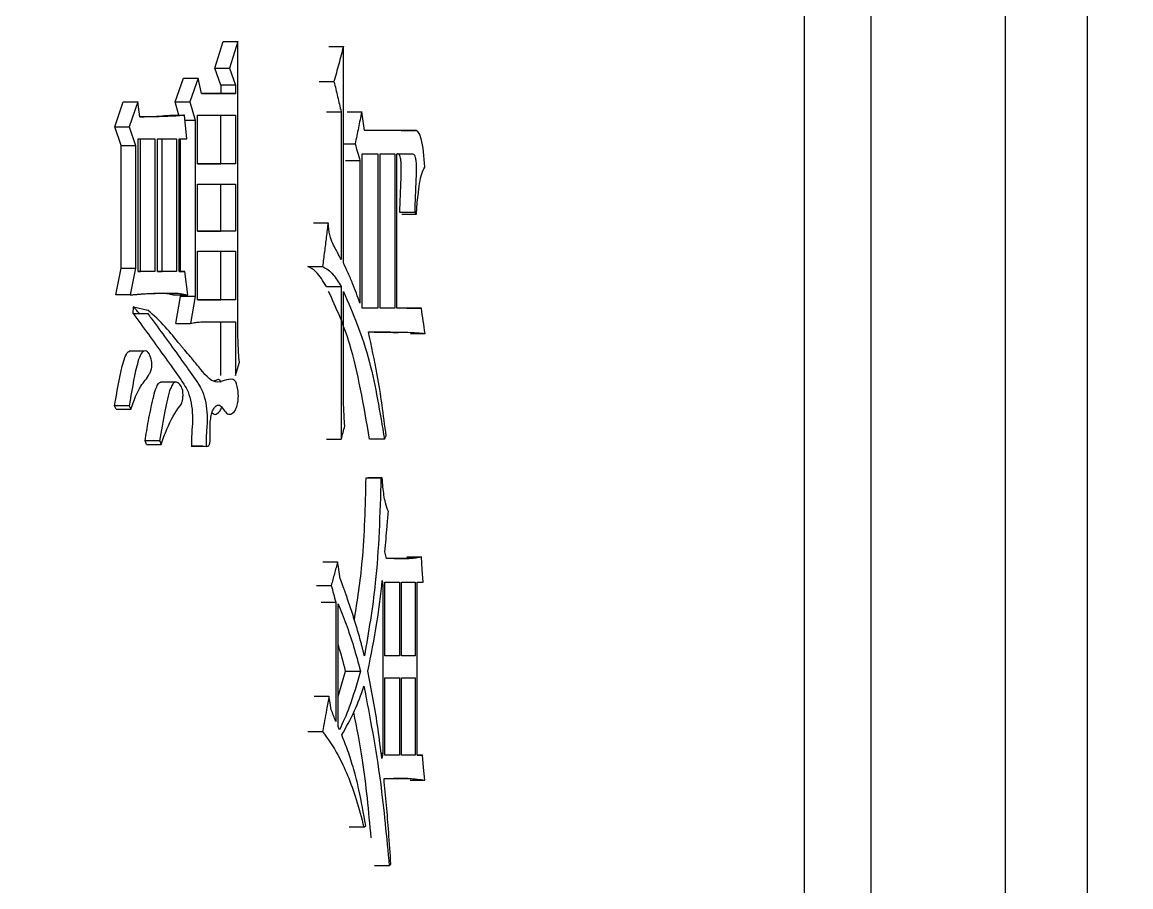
# Model space of a CAD drawing. Header units: millimetres. Extents: x 2016 to 4452, y 736 to 2459.
# Drawn here: x 3067.21 to 3074.35, y 1011.83 to 1017.4 of the extents above; entities that cross this region are included whole.
import ezdxf

# ---------------------------------------------------------------- set-up
doc = ezdxf.new("R2010")
doc.units = ezdxf.units.MM

msp = doc.modelspace()

# ---------------------------------------------------------------- linework, layer by layer
at = {"color": 7, "linetype": 'Continuous', "lineweight": 25}
for p, q in [((3074.0746, 993.4453), (3074.0746, 1022.7512)), ((3073.5423, 1022.4777), (3073.5448, 993.7401)), ((3072.6776, 1022.0332), (3072.68, 993.741)), ((3072.2519, 994.9142), (3072.2527, 1021.8149)), ((3068.4547, 1017.1043), (3068.5086, 1017.2774)), ((3068.5086, 1017.2774), (3068.6032, 1017.2774)), ((3068.6032, 1017.2774), (3068.5493, 1017.1043)), ((3068.6032, 1015.4276), (3068.6032, 1017.2774)), ((3069.1886, 1017.245), (3069.283, 1017.245)), ((3069.283, 1015.8495), (3069.283, 1017.245)), ((3068.4547, 1017.1043), (3068.5493, 1017.1043)), ((3068.4928, 1016.9961), (3068.4547, 1017.1043)), ((3068.5493, 1017.1043), (3068.5874, 1016.9961)), ((3068.2002, 1016.888), (3068.2523, 1017.0394)), ((3068.2523, 1017.0394), (3068.3467, 1017.0394)), ((3068.3467, 1017.0394), (3068.2944, 1016.888)), ((3068.3694, 1016.942), (3068.3467, 1017.0394)), ((3068.5874, 1016.9961), (3068.4928, 1016.9961)), ((3068.4928, 1016.9961), (3068.4928, 1016.9421)), ((3068.5874, 1016.9961), (3068.5874, 1016.9421)), ((3069.1274, 1017.0178), (3069.222, 1017.0178)), ((3068.4928, 1016.9421), (3068.5874, 1016.9421)), ((3067.8098, 1016.7257), (3067.8641, 1016.8879)), ((3067.8641, 1016.8879), (3067.9579, 1016.8879)), ((3067.9579, 1016.8879), (3067.9035, 1016.7257)), ((3067.9715, 1016.7906), (3067.9579, 1016.8879)), ((3068.2002, 1016.888), (3068.2944, 1016.888)), ((3068.2239, 1016.8014), (3068.2002, 1016.888)), ((3068.2944, 1016.888), (3068.3271, 1016.769)), ((3068.1642, 1016.8014), (3068.2584, 1016.8014)), ((3068.2748, 1016.65), (3068.2584, 1016.8014)), ((3068.3434, 1016.4877), (3068.3434, 1016.8014)), ((3068.3434, 1016.8014), (3068.5874, 1016.8014)), ((3068.4928, 1016.4877), (3068.4928, 1016.8014)), ((3068.5874, 1016.8014), (3068.5874, 1016.4877)), ((3069.1741, 1016.8231), (3069.2685, 1016.8231)), ((3069.2685, 1016.8231), (3069.2685, 1015.8712)), ((3069.3065, 1016.8231), (3069.4007, 1016.8231)), ((3067.8098, 1016.7257), (3067.9035, 1016.7257)), ((3067.8505, 1016.6067), (3067.8098, 1016.7257)), ((3067.9035, 1016.7257), (3067.9443, 1016.6067)), ((3068.2619, 1016.769), (3068.3271, 1016.769)), ((3068.3271, 1016.769), (3068.3271, 1015.6331)), ((3067.9613, 1015.7954), (3067.9613, 1016.65)), ((3067.9613, 1016.65), (3068.0692, 1016.65)), ((3067.9752, 1015.7954), (3067.9752, 1016.65)), ((3068.0692, 1016.65), (3068.0692, 1015.7954)), ((3068.0859, 1015.7954), (3068.0859, 1016.65)), ((3068.0859, 1016.65), (3068.2089, 1016.65)), ((3068.1148, 1015.7954), (3068.1148, 1016.65)), ((3068.2089, 1016.65), (3068.2089, 1015.7954)), ((3068.2254, 1016.65), (3068.2748, 1016.65)), ((3068.2254, 1015.7954), (3068.2254, 1016.65)), ((3068.2328, 1015.7954), (3068.2328, 1016.65)), ((3069.7469, 1016.7041), (3069.4177, 1016.7041)), ((3069.6536, 1016.7041), (3069.7469, 1016.7041)), ((3067.8505, 1016.6067), (3067.9443, 1016.6067)), ((3067.8505, 1015.817), (3067.8505, 1016.6067)), ((3067.9443, 1016.6067), (3067.9443, 1015.817)), ((3069.283, 1016.6176), (3069.3579, 1016.6176)), ((3069.2951, 1016.5094), (3069.3893, 1016.5094)), ((3069.3893, 1016.5094), (3069.3892, 1015.5899)), ((3069.4035, 1015.5575), (3069.4035, 1016.5527)), ((3069.4035, 1016.5527), (3069.5051, 1016.5527)), ((3069.5051, 1016.5527), (3069.5051, 1015.5575)), ((3069.5191, 1015.5575), (3069.5191, 1016.5527)), ((3069.5191, 1016.5527), (3069.6134, 1016.5527)), ((3069.6134, 1016.5527), (3069.6134, 1015.5575)), ((3069.6272, 1016.5527), (3069.728, 1016.5527)), ((3069.6272, 1015.5575), (3069.6272, 1016.5527)), ((3069.6319, 1016.5527), (3069.728, 1016.5527)), ((3068.5874, 1016.4877), (3068.3434, 1016.4877)), ((3068.3434, 1016.4877), (3068.4928, 1016.4877)), ((3068.5874, 1016.4877), (3068.4928, 1016.4877)), ((3068.3434, 1016.055), (3068.3434, 1016.3579)), ((3068.3434, 1016.3579), (3068.5874, 1016.3579)), ((3068.4927, 1016.055), (3068.4928, 1016.3579)), ((3068.5874, 1016.3579), (3068.5874, 1016.055)), ((3069.7415, 1016.1741), (3069.6482, 1016.1741)), ((3069.659, 1016.1633), (3069.7523, 1016.1633)), ((3069.7415, 1016.1741), (3069.7523, 1016.1633)), ((3069.0893, 1016.1093), (3069.184, 1016.1093)), ((3068.5874, 1016.055), (3068.3434, 1016.055)), ((3068.3434, 1016.055), (3068.4927, 1016.055)), ((3068.5874, 1016.055), (3068.4927, 1016.055)), ((3068.3434, 1015.6115), (3068.3434, 1015.9252)), ((3068.3434, 1015.9252), (3068.5874, 1015.9252)), ((3068.4927, 1015.6115), (3068.4927, 1015.9252)), ((3068.5874, 1015.9252), (3068.5874, 1015.6115)), ((3067.8165, 1015.644), (3067.8505, 1015.817)), ((3067.8505, 1015.817), (3067.9443, 1015.817)), ((3067.9443, 1015.817), (3067.9103, 1015.644)), ((3068.0692, 1015.7954), (3067.9613, 1015.7954)), ((3067.9613, 1015.7954), (3067.9752, 1015.7954)), ((3068.0692, 1015.7954), (3067.9752, 1015.7954)), ((3068.2089, 1015.7954), (3068.0859, 1015.7954)), ((3068.0859, 1015.7954), (3068.1148, 1015.7954)), ((3068.2089, 1015.7954), (3068.1148, 1015.7954)), ((3068.2616, 1015.7954), (3068.2254, 1015.7954)), ((3068.2254, 1015.7954), (3068.2616, 1015.7954)), ((3068.2813, 1015.644), (3068.2616, 1015.7954)), ((3069.0533, 1015.8278), (3069.1486, 1015.8278)), ((3067.9103, 1015.644), (3067.8165, 1015.644)), ((3068.1247, 1015.6548), (3068.2188, 1015.6548)), ((3068.1871, 1015.644), (3068.2813, 1015.644)), ((3068.2188, 1015.6548), (3068.2813, 1015.644)), ((3068.2328, 1015.6331), (3068.2328, 1015.644)), ((3069.174, 1015.6981), (3069.2685, 1015.6981)), ((3069.2685, 1015.6981), (3069.2685, 1014.7137)), ((3069.283, 1015.0166), (3069.283, 1015.6656)), ((3067.9282, 1015.525), (3067.9316, 1015.5682)), ((3067.9316, 1015.5682), (3068.0238, 1015.5466)), ((3068.2034, 1015.4601), (3068.2328, 1015.6331)), ((3068.3271, 1015.6331), (3068.2328, 1015.6331)), ((3068.3271, 1015.6331), (3068.2977, 1015.4601)), ((3068.5874, 1015.6115), (3068.3434, 1015.6115)), ((3068.3434, 1015.6115), (3068.4927, 1015.6115)), ((3068.5874, 1015.6115), (3068.4927, 1015.6115)), ((3069.5051, 1015.5575), (3069.4035, 1015.5575)), ((3069.5051, 1015.5575), (3069.4111, 1015.5575)), ((3069.6134, 1015.5575), (3069.5191, 1015.5575)), ((3069.6134, 1015.5575), (3069.5197, 1015.5575)), ((3069.7845, 1015.5575), (3069.6272, 1015.5575)), ((3069.6913, 1015.5575), (3069.7845, 1015.5575)), ((3068.2034, 1015.4601), (3068.2977, 1015.4601)), ((3068.4927, 1015.1247), (3068.4927, 1015.4709)), ((3068.5874, 1015.4709), (3068.5874, 1015.1247)), ((3069.7154, 1015.3952), (3069.8086, 1015.3952)), ((3067.9975, 1015.2815), (3067.9036, 1015.2815)), ((3068.5874, 1015.1247), (3068.6126, 1015.2113)), ((3068.2027, 1015.0821), (3068.1074, 1015.0821)), ((3067.8199, 1014.9084), (3067.8097, 1014.93)), ((3067.9035, 1014.93), (3067.9137, 1014.9084)), ((3067.8199, 1014.9084), (3067.9137, 1014.9084)), ((3069.174, 1014.7137), (3069.2685, 1014.7137)), ((3069.5469, 1014.7137), (3069.4531, 1014.7137)), ((3069.5469, 1014.7137), (3069.558, 1014.7353)), ((3068.0992, 1014.7029), (3068.0052, 1014.7029)), ((3068.0153, 1014.6813), (3068.1093, 1014.6813)), ((3068.3755, 1014.6704), (3068.3106, 1014.6704)), ((3069.4307, 1014.4649), (3069.5246, 1014.4649)), ((3069.533, 1014.4649), (3069.4391, 1014.4649)), ((3069.533, 1014.4649), (3069.5246, 1014.4649)), ((3069.1507, 1013.9241), (3069.2452, 1013.9241)), ((3069.5608, 1013.9457), (3069.5497, 1013.989)), ((3069.7036, 1013.9457), (3069.5608, 1013.9457)), ((3069.6102, 1013.9457), (3069.7036, 1013.9457)), ((3069.6913, 1013.9565), (3069.7845, 1013.9565)), ((3069.5497, 1013.3183), (3069.5497, 1013.7943)), ((3069.5497, 1013.7943), (3069.6436, 1013.7943)), ((3069.6436, 1013.7943), (3069.6436, 1013.3183)), ((3069.6573, 1013.3183), (3069.6573, 1013.7943)), ((3069.6573, 1013.7943), (3069.7442, 1013.7943)), ((3069.7442, 1013.7943), (3069.7442, 1013.3183)), ((3069.7576, 1013.7943), (3069.7952, 1013.7943)), ((3069.7576, 1012.6801), (3069.7576, 1013.7943)), ((3069.1098, 1013.7726), (3069.2044, 1013.7726)), ((3069.5358, 1013.7726), (3069.5358, 1012.6909)), ((3069.1391, 1013.6644), (3069.2336, 1013.6644)), ((3069.2336, 1013.6644), (3069.2336, 1012.8964)), ((3069.2481, 1012.864), (3069.2482, 1013.6536)), ((3069.6436, 1013.3183), (3069.5497, 1013.3183)), ((3069.6436, 1013.3183), (3069.55, 1013.3183)), ((3069.7442, 1013.3183), (3069.6573, 1013.3183)), ((3069.7442, 1013.3183), (3069.6573, 1013.3183)), ((3069.2481, 1013.0575), (3069.2964, 1013.221)), ((3069.2978, 1013.221), (3069.392, 1013.221)), ((3069.5497, 1012.6801), (3069.5497, 1013.1777)), ((3069.5497, 1013.1777), (3069.6436, 1013.1777)), ((3069.6436, 1013.1777), (3069.6436, 1012.6801)), ((3069.6572, 1012.6801), (3069.6573, 1013.1777)), ((3069.6573, 1013.1777), (3069.7442, 1013.1777)), ((3069.7442, 1013.1777), (3069.7442, 1012.6801)), ((3069.0951, 1013.0587), (3069.1897, 1013.0587)), ((3069.2568, 1012.8424), (3069.2481, 1012.864)), ((3069.5358, 1012.6909), (3069.5259, 1012.6909)), ((3069.5358, 1012.6909), (3069.5302, 1012.6584)), ((3069.6436, 1012.6801), (3069.5497, 1012.6801)), ((3069.6436, 1012.6801), (3069.55, 1012.6801)), ((3069.7442, 1012.6801), (3069.6572, 1012.6801)), ((3069.7442, 1012.6801), (3069.6572, 1012.6801)), ((3069.7925, 1012.6801), (3069.7576, 1012.6801)), ((3069.7576, 1012.6801), (3069.7925, 1012.6801)), ((3069.5441, 1012.5286), (3069.6981, 1012.5286)), ((3069.6981, 1012.5286), (3069.6047, 1012.5286)), ((3069.7127, 1012.5178), (3069.8059, 1012.5178)), ((3069.4148, 1012.2149), (3069.3206, 1012.2149)), ((3069.4148, 1012.2149), (3069.4261, 1012.2257)), ((3069.5774, 1011.9661), (3069.5885, 1011.977))]:
    msp.add_line(p, q, dxfattribs=at)
at = {"color": 7, "linetype": 'Continuous', "lineweight": 25, "flags": 128}
for points in [[(3069.4177, 1016.7041), (3069.4092, 1016.7636), (3069.4007, 1016.8231)], [(3067.9282, 1015.525), (3067.9704, 1015.5249), (3067.9963, 1015.5249), (3068.0221, 1015.5249)], [(3067.9035, 1014.93), (3067.8687, 1014.93), (3067.8392, 1014.93), (3067.8097, 1014.93)], [(3068.0153, 1014.6813), (3068.0127, 1014.6868), (3068.0102, 1014.6923), (3068.0053, 1014.7029)], [(3068.0993, 1014.7029), (3068.1018, 1014.6974), (3068.1055, 1014.6893), (3068.1093, 1014.6813)], [(3069.2627, 1013.8159), (3069.2556, 1013.8598), (3069.2504, 1013.8919), (3069.2452, 1013.9241)], [(3069.7952, 1013.7943), (3069.7898, 1013.8754), (3069.7845, 1013.9565)], [(3069.533, 1013.8051), (3069.5344, 1013.7889), (3069.5358, 1013.7726)], [(3069.2044, 1012.9721), (3069.1971, 1013.0154), (3069.1897, 1013.0587)], [(3069.0539, 1012.8315), (3069.0773, 1012.8315), (3069.1014, 1012.8315), (3069.1486, 1012.8315)], [(3069.8059, 1012.5178), (3069.7992, 1012.599), (3069.7925, 1012.6801)], [(3069.5774, 1011.9661), (3069.5384, 1011.9661), (3069.51, 1011.9661), (3069.4837, 1011.9661)]]:
    msp.add_lwpolyline(points, dxfattribs=at)
at = {"color": 7, "linetype": 'Continuous', "lineweight": 25}
for points, knots in [([(2995.642, 1003.8075), (2998.2023, 1003.8324), (3001.7827, 1003.8672), (3007.052, 1004.1459), (3011.5164, 1004.4812), (3016.8325, 1005.0469), (3022.4015, 1005.8202), (3028.2149, 1006.8302), (3034.1861, 1008.0863), (3040.2622, 1009.597), (3046.4001, 1011.3677), (3052.5653, 1013.4018), (3058.7289, 1015.7013), (3064.8657, 1018.2666), (3070.9539, 1021.0969), (3076.9734, 1024.1907), (3082.9061, 1027.5453), (3088.7353, 1031.1575), (3094.445, 1035.023), (3100.0206, 1039.1372), (3105.4478, 1043.4944), (3110.7135, 1048.0886), (3115.8048, 1052.9132), (3120.7097, 1057.9608), (3125.4166, 1063.2237), (3129.9144, 1068.6937), (3134.1926, 1074.3619), (3138.2413, 1080.2192), (3142.051, 1086.2558), (3145.6126, 1092.4617), (3148.9178, 1098.8263), (3151.9587, 1105.3388), (3154.7278, 1111.9881), (3157.2182, 1118.7625), (3159.4236, 1125.6501), (3161.3383, 1132.639), (3162.9568, 1139.7165), (3164.2747, 1146.8702), (3165.2876, 1154.0872), (3165.992, 1161.3544), (3166.3848, 1168.6586), (3166.4637, 1175.9865), (3166.2267, 1183.3245), (3165.6726, 1190.6592), (3164.8004, 1197.9769), (3163.6101, 1205.2639), (3162.102, 1212.5065), (3160.2769, 1219.6911), (3158.1365, 1226.8039), (3155.6826, 1233.8314), (3152.9178, 1240.7601), (3149.8451, 1247.5764), (3146.468, 1254.267), (3142.7904, 1260.8189), (3138.8167, 1267.2189), (3134.5517, 1273.4542), (3130.0006, 1279.5123), (3125.1686, 1285.3806), (3120.0615, 1291.047), (3114.6849, 1296.4996), (3109.2382, 1301.5472), (3103.7648, 1306.1994), (3098.3066, 1310.4689), (3092.6817, 1314.5112), (3086.9002, 1318.3196), (3080.9728, 1321.8878), (3074.9103, 1325.2098), (3068.7245, 1328.2801), (3062.4279, 1331.0935), (3056.0342, 1333.6455), (3049.559, 1335.9316), (3043.0213, 1337.9478), (3036.4464, 1339.6903), (3029.8736, 1341.1552), (3023.3797, 1342.3367), (3017.0902, 1343.2338), (3011.5665, 1343.8173), (3006.6837, 1344.1849), (3001.8596, 1344.4246), (2995.8852, 1344.5417), (2990.3684, 1344.4313), (2985.0992, 1344.1596), (2980.6348, 1343.8222), (2975.3187, 1343.2572), (2969.7497, 1342.4837), (2963.9363, 1341.4737), (2957.9651, 1340.2177), (2951.889, 1338.707), (2945.7511, 1336.9363), (2939.5858, 1334.9021), (2933.4223, 1332.6026), (2927.2855, 1330.0374), (2921.1973, 1327.207), (2915.1778, 1324.1133), (2909.2451, 1320.7586), (2903.4159, 1317.1464), (2897.7062, 1313.2809), (2892.1306, 1309.1668), (2886.7033, 1304.8096), (2881.4377, 1300.2153), (2876.3463, 1295.3908), (2871.4415, 1290.3432), (2866.7346, 1285.0802), (2862.2368, 1279.6103), (2857.9586, 1273.942), (2853.9099, 1268.0848), (2850.1003, 1262.0482), (2846.5385, 1255.8423), (2843.2337, 1249.4775), (2840.191, 1242.9656), (2837.429, 1236.3141), (2835.092, 1230.032), (2833.8135, 1225.9269), (2833.2502, 1224.1185)], [0, 0, 0, 0, 0.0102074, 0.014274, 0.021037, 0.0280561, 0.0355867, 0.0434511, 0.0515783, 0.0599113, 0.0684099, 0.0770439, 0.085791, 0.0946336, 0.1035582, 0.112554, 0.1216124, 0.1307262, 0.1398897, 0.1490979, 0.1583469, 0.1676331, 0.1769537, 0.1863062, 0.1956884, 0.2050985, 0.2145348, 0.2239961, 0.233481, 0.2429885, 0.2525178, 0.262068, 0.2716385, 0.2812287, 0.2908382, 0.3004664, 0.3101132, 0.3197782, 0.3294613, 0.3391624, 0.3488814, 0.3586183, 0.3683733, 0.3781464, 0.387938, 0.3977483, 0.4075776, 0.4174265, 0.4272956, 0.4371854, 0.4470968, 0.4570307, 0.4669882, 0.4769704, 0.486979, 0.4970156, 0.5070822, 0.5171812, 0.5273154, 0.5374882, 0.5477037, 0.5569145, 0.5661226, 0.5753266, 0.5845258, 0.5937191, 0.6029052, 0.6120821, 0.6212471, 0.6303962, 0.6395236, 0.6486197, 0.6576679, 0.6666375, 0.6754633, 0.6839789, 0.6919633, 0.6976055, 0.7035012, 0.7112199, 0.7214273, 0.7254939, 0.7322569, 0.739276, 0.7468066, 0.754671, 0.7627982, 0.7711312, 0.7796298, 0.7882638, 0.7970109, 0.8058535, 0.8147781, 0.8237739, 0.8328323, 0.8419461, 0.8511096, 0.8603178, 0.8695668, 0.878853, 0.8881736, 0.8975261, 0.9069083, 0.9163184, 0.9257547, 0.935216, 0.9447009, 0.9542084, 0.9637377, 0.9732879, 0.9828584, 0.9924486, 1, 1, 1, 1]), ([(3069.283, 1017.245), (3069.2729, 1017.2071), (3069.2526, 1017.1314), (3069.2322, 1017.0557), (3069.222, 1017.0178)], [0, 0, 0, 0, 0.5, 1, 1, 1, 1]), ([(3069.222, 1017.0178), (3069.2298, 1016.9853), (3069.2453, 1016.9204), (3069.2608, 1016.8555), (3069.2685, 1016.8231)], [0, 0, 0, 0, 0.500001, 1, 1, 1, 1]), ([(3068.5874, 1016.9421), (3068.5556, 1016.9421), (3068.4836, 1016.942), (3068.4103, 1016.942), (3068.3694, 1016.942)], [0, 0, 0, 0, 0.44202, 1, 1, 1, 1]), ([(3068.3694, 1016.942), (3068.3703, 1016.942), (3068.4119, 1016.9421), (3068.4527, 1016.9421), (3068.4928, 1016.9421)], [0, 0, 0, 0, 0.020471, 1, 1, 1, 1]), ([(3068.2584, 1016.8014), (3068.2568, 1016.8013), (3068.2523, 1016.8008), (3068.2446, 1016.8001), (3068.2355, 1016.7992), (3068.2278, 1016.7985), (3068.2217, 1016.7979), (3068.2171, 1016.7975), (3068.2125, 1016.7972), (3068.2079, 1016.7968), (3068.2033, 1016.7965), (3068.1987, 1016.7962), (3068.1941, 1016.7959), (3068.1848, 1016.7954), (3068.1525, 1016.7937), (3068.1154, 1016.7923), (3068.0827, 1016.7917), (3068.0734, 1016.7916), (3068.0687, 1016.7915), (3068.0641, 1016.7915), (3068.0594, 1016.7914), (3068.0547, 1016.7913), (3068.05, 1016.7913), (3068.0453, 1016.7912), (3068.0407, 1016.7911), (3068.036, 1016.7911), (3068.0313, 1016.791), (3068.0266, 1016.791), (3068.0219, 1016.791), (3068.0172, 1016.7909), (3068.0133, 1016.7909), (3068.0101, 1016.7909), (3068.0078, 1016.7909), (3068.0054, 1016.7908), (3068.0031, 1016.7908), (3068.0007, 1016.7908), (3067.9984, 1016.7908), (3067.996, 1016.7908), (3067.9937, 1016.7907), (3067.9913, 1016.7907), (3067.989, 1016.7907), (3067.9866, 1016.7907), (3067.9843, 1016.7907), (3067.9819, 1016.7907), (3067.9795, 1016.7906), (3067.9772, 1016.7906), (3067.9745, 1016.7906), (3067.9726, 1016.7906), (3067.9715, 1016.7906)], [0, 0, 0, 0, 0.016204, 0.048613, 0.081022, 0.11343, 0.129634, 0.145839, 0.162043, 0.178247, 0.194452, 0.210656, 0.22686, 0.243065, 0.307882, 0.567153, 0.631971, 0.648175, 0.664379, 0.680584, 0.696788, 0.712992, 0.729197, 0.745401, 0.761605, 0.777809, 0.794014, 0.810218, 0.826422, 0.842627, 0.858831, 0.866933, 0.875035, 0.883137, 0.89124, 0.899342, 0.907444, 0.915546, 0.923648, 0.93175, 0.939853, 0.947955, 0.956057, 0.964159, 0.972261, 0.980363, 0.988466, 1, 1, 1, 1]), ([(3067.9721, 1016.7916), (3067.9906, 1016.7918), (3068.0552, 1016.7926), (3068.1188, 1016.7978), (3068.1642, 1016.8014)], [0, 0, 0, 0, 0.2861994, 1, 1, 1, 1]), ([(3069.4007, 1016.8231), (3069.3935, 1016.7888), (3069.3793, 1016.7203), (3069.365, 1016.6518), (3069.3579, 1016.6176)], [0, 0, 0, 0, 0.499999, 1, 1, 1, 1]), ([(3069.8059, 1016.4661), (3069.8013, 1016.5342), (3069.7949, 1016.6276), (3069.7673, 1016.6965), (3069.7537, 1016.7016), (3069.7469, 1016.7041)], [0, 0, 0, 0, 0.57516, 0.790026, 1, 1, 1, 1]), ([(3069.3579, 1016.6176), (3069.3631, 1016.5995), (3069.3736, 1016.5635), (3069.384, 1016.5274), (3069.3893, 1016.5094)], [0, 0, 0, 0, 0.500002, 1, 1, 1, 1]), ([(3069.6454, 1016.1741), (3069.6485, 1016.2466), (3069.6523, 1016.3371), (3069.6549, 1016.4457), (3069.6553, 1016.4924), (3069.6509, 1016.5252), (3069.6456, 1016.5439), (3069.6388, 1016.5513), (3069.6342, 1016.5523), (3069.6319, 1016.5527)], [0, 0, 0, 0, 0.508679, 0.635593, 0.762629, 0.824653, 0.884116, 0.942606, 1, 1, 1, 1]), ([(3069.728, 1016.5527), (3069.7321, 1016.552), (3069.7387, 1016.5507), (3069.7461, 1016.53), (3069.7536, 1016.4799), (3069.7477, 1016.3538), (3069.744, 1016.2455), (3069.7415, 1016.1741)], [0, 0, 0, 0, 0.1006488, 0.1620174, 0.226226, 0.4894859, 1, 1, 1, 1]), ([(3069.7523, 1016.1633), (3069.7554, 1016.2053), (3069.7605, 1016.2743), (3069.7728, 1016.3621), (3069.7866, 1016.4281), (3069.7995, 1016.4536), (3069.8059, 1016.4661)], [0, 0, 0, 0, 0.348454, 0.571203, 0.789125, 1, 1, 1, 1]), ([(3069.1839, 1016.1092), (3069.1801, 1016.0781), (3069.1722, 1016.0157), (3069.1605, 1015.9219), (3069.1526, 1015.8592), (3069.1486, 1015.8278)], [0, 0, 0, 0, 0.331265, 0.665632, 1, 1, 1, 1]), ([(3069.2685, 1015.8712), (3069.2575, 1015.8922), (3069.2393, 1015.9267), (3069.2137, 1015.9734), (3069.1927, 1016.0262), (3069.1869, 1016.0812), (3069.184, 1016.1092)], [0, 0, 0, 0, 0.334928, 0.552034, 0.77193, 1, 1, 1, 1]), ([(3069.173, 1015.6981), (3069.1517, 1015.7332), (3069.1138, 1015.7956), (3069.0717, 1015.818), (3069.0533, 1015.8278)], [0, 0, 0, 0, 0.5628346, 1, 1, 1, 1]), ([(3069.1486, 1015.8278), (3069.172, 1015.8138), (3069.214, 1015.7887), (3069.2518, 1015.7259), (3069.2685, 1015.6981)], [0, 0, 0, 0, 0.556867, 1, 1, 1, 1]), ([(3069.3892, 1015.5899), (3069.3737, 1015.6331), (3069.3492, 1015.7015), (3069.3131, 1015.7857), (3069.2931, 1015.8282), (3069.283, 1015.8495)], [0, 0, 0, 0, 0.460317, 0.729933, 1, 1, 1, 1]), ([(3067.9103, 1015.644), (3067.912, 1015.6441), (3067.9144, 1015.6443), (3067.9186, 1015.6447), (3067.9227, 1015.645), (3067.9277, 1015.6455), (3067.9327, 1015.6459), (3067.9376, 1015.6463), (3067.9426, 1015.6468), (3067.9492, 1015.6473), (3067.9575, 1015.648), (3067.9674, 1015.6488), (3067.9772, 1015.6496), (3067.997, 1015.6511), (3068.02, 1015.6525), (3068.0429, 1015.6535), (3068.0544, 1015.654), (3068.0625, 1015.6542), (3068.0707, 1015.6545), (3068.0805, 1015.6547), (3068.0903, 1015.6549), (3068.1, 1015.655), (3068.1098, 1015.6552), (3068.1196, 1015.6552), (3068.1293, 1015.6553), (3068.139, 1015.6553), (3068.1471, 1015.6553), (3068.1536, 1015.6553), (3068.1584, 1015.6553), (3068.1633, 1015.6552), (3068.1681, 1015.6552), (3068.173, 1015.6552), (3068.1778, 1015.6552), (3068.1827, 1015.6551), (3068.1875, 1015.6551), (3068.1923, 1015.655), (3068.1972, 1015.655), (3068.2012, 1015.655), (3068.2044, 1015.6549), (3068.2068, 1015.6549), (3068.2092, 1015.6549), (3068.2117, 1015.6549), (3068.2137, 1015.6548), (3068.2161, 1015.6548), (3068.2176, 1015.6548), (3068.2188, 1015.6548)], [0, 0, 0, 0, 0.015876, 0.023814, 0.03969, 0.055566, 0.071442, 0.087319, 0.103195, 0.119071, 0.150823, 0.182575, 0.214327, 0.246079, 0.373089, 0.436594, 0.468346, 0.484222, 0.515974, 0.547726, 0.579478, 0.611231, 0.642983, 0.674735, 0.706487, 0.738239, 0.769992, 0.785868, 0.801744, 0.81762, 0.833496, 0.849372, 0.865248, 0.881124, 0.897, 0.912877, 0.928753, 0.944629, 0.952567, 0.960505, 0.968443, 0.976381, 0.984319, 0.988288, 1, 1, 1, 1]), ([(3068.0108, 1015.6519), (3068.0368, 1015.653), (3068.0739, 1015.6545), (3068.1232, 1015.6548), (3068.1312, 1015.6548), (3068.1359, 1015.6548), (3068.1353, 1015.6548), (3068.1353, 1015.6548)], [0, 0, 0, 0, 0.614445, 0.874941, 0.976381, 0.999372, 1, 1, 1, 1]), ([(3068.1871, 1015.644), (3068.1815, 1015.6449), (3068.1702, 1015.6469), (3068.1494, 1015.6505), (3068.1342, 1015.6531), (3068.1247, 1015.6548)], [0, 0, 0, 0, 0.271354, 0.542709, 1, 1, 1, 1]), ([(3069.451, 1014.7137), (3069.4134, 1014.9331), (3069.347, 1015.32), (3069.2357, 1015.5612), (3069.1875, 1015.6656)], [0, 0, 0, 0, 0.567143, 1, 1, 1, 1]), ([(3069.283, 1015.6656), (3069.3436, 1015.527), (3069.4535, 1015.276), (3069.518, 1014.8877), (3069.5469, 1014.7137)], [0, 0, 0, 0, 0.551948, 1, 1, 1, 1]), ([(3067.968, 1015.5249), (3067.961, 1015.5333), (3067.9504, 1015.5459), (3067.9387, 1015.5597), (3067.9337, 1015.5657), (3067.9322, 1015.5674), (3067.9317, 1015.568), (3067.9316, 1015.5682)], [0, 0, 0, 0, 0.578206, 0.877655, 0.960965, 0.986017, 1, 1, 1, 1]), ([(3067.9282, 1015.525), (3067.9447, 1015.5026), (3068.0271, 1015.3907), (3068.1363, 1015.2376), (3068.2376, 1015.0974), (3068.2832, 1015.0235), (3068.3034, 1014.9526), (3068.312, 1014.871), (3068.3099, 1014.7884), (3068.302, 1014.7227), (3068.3041, 1014.6786), (3068.3048, 1014.6649)], [0, 0, 0, 0, 0.102769, 0.513822, 0.691909, 0.752785, 0.814473, 0.868272, 0.914396, 0.973433, 1, 1, 1, 1]), ([(3068.0207, 1015.5267), (3068.0372, 1015.5044), (3068.1197, 1015.3927), (3068.2293, 1015.2403), (3068.3306, 1015.0986), (3068.3767, 1015.0255), (3068.3973, 1014.9551), (3068.4064, 1014.8733), (3068.4045, 1014.7896), (3068.3964, 1014.7233), (3068.3985, 1014.6786), (3068.3992, 1014.6649)], [0, 0, 0, 0, 0.102395, 0.511938, 0.690628, 0.751585, 0.813368, 0.867382, 0.913423, 0.973554, 1, 1, 1, 1]), ([(3068.405, 1014.6704), (3068.4073, 1014.6699), (3068.4119, 1014.6687), (3068.4173, 1014.6754), (3068.4209, 1014.6835), (3068.4237, 1014.6946), (3068.4261, 1014.7187), (3068.4254, 1014.7492), (3068.4246, 1014.777), (3068.424, 1014.8052), (3068.4258, 1014.8388), (3068.4327, 1014.8761), (3068.4431, 1014.9051), (3068.4559, 1014.9241), (3068.4697, 1014.9344), (3068.4886, 1014.9354), (3068.5103, 1014.9067), (3068.5361, 1014.871), (3068.5649, 1014.8761), (3068.5854, 1014.8979), (3068.5967, 1014.9248), (3068.6014, 1014.9417), (3068.6046, 1014.9609), (3068.6061, 1014.9817), (3068.6062, 1015.0032), (3068.6047, 1015.0245), (3068.6016, 1015.0446), (3068.5973, 1015.0626), (3068.592, 1015.0779), (3068.5839, 1015.0933), (3068.5393, 1015.1142), (3068.4591, 1015.0436), (3068.368, 1015.1596), (3068.3034, 1015.2395), (3068.2696, 1015.278), (3068.2516, 1015.2988), (3068.2414, 1015.3109), (3068.2035, 1015.3564), (3068.1321, 1015.4476), (3068.0615, 1015.5121), (3068.0238, 1015.5466)], [0, 0, 0, 0, 0.007379, 0.015024, 0.018576, 0.022154, 0.030149, 0.045285, 0.055171, 0.060604, 0.076118, 0.091429, 0.106287, 0.12239, 0.137957, 0.153423, 0.184306, 0.215478, 0.246922, 0.278293, 0.286938, 0.294859, 0.302435, 0.3101, 0.317992, 0.325694, 0.333597, 0.342062, 0.35006, 0.357798, 0.37381, 0.499189, 0.624194, 0.686833, 0.729214, 0.742073, 0.749377, 0.764857, 0.87447, 1, 1, 1, 1]), ([(3068.2977, 1015.4601), (3068.3093, 1015.4627), (3068.3281, 1015.4669), (3068.3542, 1015.4695), (3068.3686, 1015.4704), (3068.3759, 1015.4709)], [0, 0, 0, 0, 0.443386, 0.721661, 1, 1, 1, 1]), ([(3068.3759, 1015.4709), (3068.4114, 1015.4709), (3068.4826, 1015.4709), (3068.5524, 1015.4709), (3068.5874, 1015.4709)], [0, 0, 0, 0, 0.499996, 1, 1, 1, 1]), ([(3068.6126, 1015.2113), (3068.6095, 1015.251), (3068.6039, 1015.3222), (3068.6034, 1015.3953), (3068.6032, 1015.4276)], [0, 0, 0, 0, 0.558835, 1, 1, 1, 1]), ([(3069.4432, 1015.406), (3069.4524, 1015.406), (3069.464, 1015.4059), (3069.4766, 1015.4058), (3069.4824, 1015.4058), (3069.4881, 1015.4058), (3069.4939, 1015.4057), (3069.4996, 1015.4057), (3069.5054, 1015.4057), (3069.5111, 1015.4056), (3069.5168, 1015.4056), (3069.5248, 1015.4055), (3069.5339, 1015.4055), (3069.5454, 1015.4054), (3069.5567, 1015.4053), (3069.5681, 1015.4052), (3069.5794, 1015.4051), (3069.5908, 1015.405), (3069.6021, 1015.4049), (3069.6133, 1015.4048), (3069.6246, 1015.4047), (3069.6358, 1015.4046), (3069.6471, 1015.4044), (3069.6717, 1015.4042), (3069.6985, 1015.4033), (3069.7251, 1015.4018), (3069.7383, 1015.4009), (3069.7494, 1015.4001), (3069.7582, 1015.3994), (3069.7648, 1015.3989), (3069.7714, 1015.3984), (3069.778, 1015.3979), (3069.7845, 1015.3973), (3069.79, 1015.3968), (3069.7957, 1015.3964), (3069.8015, 1015.3959), (3069.8062, 1015.3954), (3069.8086, 1015.3952)], [0, 0, 0, 0, 0.073851, 0.092313, 0.101545, 0.120007, 0.13847, 0.147702, 0.166164, 0.184627, 0.193858, 0.212321, 0.249246, 0.267709, 0.304634, 0.34156, 0.360022, 0.396948, 0.433873, 0.452336, 0.489261, 0.526187, 0.544649, 0.581575, 0.729279, 0.766204, 0.803129, 0.840055, 0.858517, 0.87698, 0.895443, 0.913906, 0.932368, 0.950831, 0.960062, 0.980031, 1, 1, 1, 1]), ([(3069.558, 1014.7353), (3069.5406, 1014.8698), (3069.5096, 1015.1084), (3069.4633, 1015.3156), (3069.4432, 1015.406)], [0, 0, 0, 0, 0.563405, 1, 1, 1, 1]), ([(3069.4661, 1015.4052), (3069.5053, 1015.4047), (3069.5655, 1015.4038), (3069.6129, 1015.4023), (3069.6372, 1015.4011), (3069.6359, 1015.4012), (3069.6359, 1015.4012)], [0, 0, 0, 0, 0.589994, 0.905714, 0.998278, 1, 1, 1, 1]), ([(3067.9137, 1014.9084), (3067.9341, 1014.9634), (3067.9701, 1015.0608), (3068.0214, 1015.1075), (3068.044, 1015.1551), (3068.0488, 1015.1755), (3068.0505, 1015.1935), (3068.0489, 1015.2128), (3068.0442, 1015.2342), (3068.0356, 1015.2586), (3068.0224, 1015.2795), (3068.0061, 1015.2856), (3067.987, 1015.278), (3067.9676, 1015.2419), (3067.9359, 1015.1283), (3067.9179, 1015.0179), (3067.9035, 1014.93)], [0, 0, 0, 0, 0.207426, 0.3671791, 0.4006894, 0.4165576, 0.4312681, 0.4480728, 0.4666486, 0.4972467, 0.5385204, 0.578669, 0.62014, 0.6824247, 0.7472329, 1, 1, 1, 1]), ([(3067.8097, 1014.93), (3067.8241, 1015.0183), (3067.8421, 1015.1293), (3067.8739, 1015.2411), (3067.8907, 1015.2757), (3067.9016, 1015.2791), (3067.9043, 1015.28)], [0, 0, 0, 0, 0.631101, 0.79287, 0.948278, 1, 1, 1, 1]), ([(3068.0052, 1014.7029), (3068.0123, 1014.7464), (3068.0277, 1014.8408), (3068.0509, 1014.9509), (3068.0708, 1015.0319), (3068.0872, 1015.0684), (3068.1, 1015.083), (3068.1069, 1015.0811), (3068.108, 1015.0808)], [0, 0, 0, 0, 0.286836, 0.622371, 0.77209, 0.876707, 0.981619, 1, 1, 1, 1]), ([(3068.1093, 1014.6813), (3068.1211, 1014.7148), (3068.1568, 1014.8162), (3068.203, 1014.8956), (3068.239, 1014.9394), (3068.2454, 1014.9567), (3068.2491, 1014.978), (3068.2504, 1014.9999), (3068.2493, 1015.02), (3068.2457, 1015.0377), (3068.2355, 1015.0609), (3068.2197, 1015.0774), (3068.2002, 1015.0852), (3068.183, 1015.0716), (3068.157, 1015.0156), (3068.1302, 1014.885), (3068.1102, 1014.7673), (3068.0992, 1014.7029)], [0, 0, 0, 0, 0.118686, 0.359193, 0.382947, 0.402076, 0.42122, 0.441111, 0.455767, 0.470498, 0.490907, 0.5484, 0.590659, 0.633123, 0.67426, 0.821853, 1, 1, 1, 1]), ([(3068.4958, 1015.0799), (3068.4944, 1015.0827), (3068.4912, 1015.0892), (3068.4828, 1015.0976), (3068.4722, 1015.1), (3068.4608, 1015.0907), (3068.4539, 1015.0914), (3068.4502, 1015.0918)], [0, 0, 0, 0, 0.10465, 0.247836, 0.561594, 0.77082, 1, 1, 1, 1]), ([(3069.2917, 1014.8003), (3069.2888, 1014.84), (3069.2836, 1014.9112), (3069.2832, 1014.9843), (3069.283, 1015.0166)], [0, 0, 0, 0, 0.558835, 1, 1, 1, 1]), ([(3068.437, 1014.8852), (3068.4411, 1014.8812), (3068.4544, 1014.8683), (3068.4736, 1014.8809), (3068.4901, 1014.898), (3068.4963, 1014.9128), (3068.4986, 1014.9183)], [0, 0, 0, 0, 0.198082, 0.637662, 0.867691, 1, 1, 1, 1]), ([(3069.2685, 1014.7137), (3069.2724, 1014.7281), (3069.2801, 1014.757), (3069.2878, 1014.7858), (3069.2917, 1014.8003)], [0, 0, 0, 0, 0.5, 1, 1, 1, 1]), ([(3068.3992, 1014.6649), (3068.3833, 1014.6669), (3068.3555, 1014.6704), (3068.3248, 1014.6706), (3068.3094, 1014.6687), (3068.3057, 1014.6669), (3068.3049, 1014.6659), (3068.3048, 1014.6653), (3068.3048, 1014.6651), (3068.3048, 1014.6649)], [0, 0, 0, 0, 0.493604, 0.861876, 0.955662, 0.982084, 0.991539, 0.995796, 1, 1, 1, 1]), ([(3068.3106, 1014.6704), (3068.3094, 1014.6704), (3068.3074, 1014.6704), (3068.3055, 1014.6704), (3068.3051, 1014.6704), (3068.3051, 1014.6704), (3068.3052, 1014.6704), (3068.3107, 1014.6704), (3068.3293, 1014.6704), (3068.3515, 1014.6704), (3068.3679, 1014.6704), (3068.3759, 1014.6704)], [0, 0, 0, 0, 0.129284, 0.19753, 0.205182, 0.20766, 0.209322, 0.209922, 0.474182, 0.743585, 1, 1, 1, 1]), ([(3069.3533, 1013.5512), (3069.3726, 1013.6749), (3069.4169, 1013.9591), (3069.4245, 1014.2824), (3069.4288, 1014.4649)], [0, 0, 0, 0, 0.4353287, 1, 1, 1, 1]), ([(3069.5246, 1014.4649), (3069.5175, 1014.2334), (3069.505, 1013.8236), (3069.4441, 1013.4715), (3069.4176, 1013.3183)], [0, 0, 0, 0, 0.56492, 1, 1, 1, 1]), ([(3069.5719, 1014.2486), (3069.5653, 1014.2661), (3069.5542, 1014.2951), (3069.5434, 1014.3527), (3069.5368, 1014.407), (3069.5343, 1014.4456), (3069.533, 1014.4649)], [0, 0, 0, 0, 0.330275, 0.550122, 0.773937, 1, 1, 1, 1]), ([(3069.5497, 1013.989), (3069.5546, 1014.0435), (3069.5623, 1014.1297), (3069.5694, 1014.2166), (3069.5719, 1014.2486)], [0, 0, 0, 0, 0.632425, 1, 1, 1, 1]), ([(3069.2452, 1013.9241), (3069.2385, 1013.8988), (3069.2249, 1013.8483), (3069.2112, 1013.7978), (3069.2044, 1013.7726)], [0, 0, 0, 0, 0.5, 1, 1, 1, 1]), ([(3069.7845, 1013.9565), (3069.7751, 1013.9541), (3069.757, 1013.9494), (3069.73, 1013.9467), (3069.7124, 1013.946), (3069.7036, 1013.9457)], [0, 0, 0, 0, 0.350188, 0.675022, 1, 1, 1, 1]), ([(3069.4176, 1013.3183), (3069.4171, 1013.3207), (3069.4162, 1013.3242), (3069.415, 1013.329), (3069.4139, 1013.3337), (3069.4127, 1013.3384), (3069.4116, 1013.3431), (3069.4107, 1013.3467), (3069.4095, 1013.3514), (3069.4084, 1013.3561), (3069.4072, 1013.3608), (3069.4063, 1013.3643), (3069.4054, 1013.3678), (3069.4043, 1013.3725), (3069.4028, 1013.3783), (3069.4013, 1013.3841), (3069.3992, 1013.3922), (3069.3929, 1013.4164), (3069.3768, 1013.4746), (3069.3586, 1013.5349), (3069.3347, 1013.6105), (3069.3203, 1013.6533), (3069.3078, 1013.6893), (3069.3051, 1013.6973), (3069.3023, 1013.7053), (3069.2995, 1013.7132), (3069.2974, 1013.7192), (3069.2953, 1013.7251), (3069.2925, 1013.733), (3069.2897, 1013.7409), (3069.2869, 1013.7488), (3069.2847, 1013.7547), (3069.283, 1013.7596), (3069.2816, 1013.7636), (3069.2802, 1013.7675), (3069.2787, 1013.7714), (3069.2773, 1013.7753), (3069.2763, 1013.7783), (3069.2749, 1013.7822), (3069.2734, 1013.7861), (3069.272, 1013.79), (3069.271, 1013.793), (3069.2699, 1013.7959), (3069.2685, 1013.7998), (3069.2671, 1013.8038), (3069.2657, 1013.8077), (3069.2643, 1013.8114), (3069.2633, 1013.8141), (3069.2627, 1013.8159)], [0, 0, 0, 0, 0.012754, 0.019131, 0.0255081, 0.0382621, 0.0446391, 0.0510162, 0.0573932, 0.0701472, 0.0765243, 0.0829013, 0.0892783, 0.0956553, 0.1084094, 0.1211635, 0.1275405, 0.1530491, 0.2551015, 0.4592227, 0.5102396, 0.714344, 0.727098, 0.7398521, 0.7653602, 0.7781143, 0.7908683, 0.8036224, 0.8163764, 0.8418845, 0.8546386, 0.8673926, 0.8801467, 0.8865237, 0.8929007, 0.9056548, 0.9120318, 0.9184088, 0.9247859, 0.9375399, 0.9439169, 0.950294, 0.956671, 0.963048, 0.975802, 0.9821791, 0.9885561, 1, 1, 1, 1]), ([(3069.4403, 1013.221), (3069.461, 1013.3229), (3069.4982, 1013.506), (3069.5223, 1013.7132), (3069.533, 1013.8051)], [0, 0, 0, 0, 0.556532, 1, 1, 1, 1]), ([(3069.2044, 1013.7726), (3069.2093, 1013.7546), (3069.219, 1013.7185), (3069.2287, 1013.6825), (3069.2336, 1013.6644)], [0, 0, 0, 0, 0.500001, 1, 1, 1, 1]), ([(3069.2482, 1013.6536), (3069.2657, 1013.6106), (3069.3005, 1013.5251), (3069.349, 1013.3816), (3069.3777, 1013.2747), (3069.392, 1013.221)], [0, 0, 0, 0, 0.334945, 0.666198, 1, 1, 1, 1]), ([(3069.2964, 1013.221), (3069.2823, 1013.2762), (3069.2671, 1013.336), (3069.2495, 1013.3879), (3069.2481, 1013.3918)], [0, 0, 0, 0, 0.923148, 1, 1, 1, 1]), ([(3069.392, 1013.221), (3069.3692, 1013.1397), (3069.3287, 1012.9954), (3069.2787, 1012.8889), (3069.2568, 1012.8424)], [0, 0, 0, 0, 0.56355, 1, 1, 1, 1]), ([(3069.5302, 1012.6584), (3069.5222, 1012.7214), (3069.5058, 1012.8509), (3069.4758, 1013.0392), (3069.4521, 1013.1603), (3069.4403, 1013.221)], [0, 0, 0, 0, 0.320214, 0.659112, 1, 1, 1, 1]), ([(3069.2714, 1012.8099), (3069.3001, 1012.8582), (3069.3516, 1012.9451), (3069.3954, 1013.0687), (3069.4148, 1013.1236)], [0, 0, 0, 0, 0.556747, 1, 1, 1, 1]), ([(3069.4148, 1013.1236), (3069.4532, 1012.9227), (3069.5224, 1012.5611), (3069.5605, 1012.1492), (3069.5774, 1011.9661)], [0, 0, 0, 0, 0.555577, 1, 1, 1, 1]), ([(3069.1897, 1013.0587), (3069.1845, 1013.0298), (3069.1751, 1012.9776), (3069.1614, 1012.9018), (3069.1528, 1012.8549), (3069.1486, 1012.8315)], [0, 0, 0, 0, 0.380657, 0.690329, 1, 1, 1, 1]), ([(3069.2336, 1012.8964), (3069.2287, 1012.909), (3069.219, 1012.9343), (3069.2093, 1012.9595), (3069.2044, 1012.9721)], [0, 0, 0, 0, 0.499997, 1, 1, 1, 1]), ([(3069.4615, 1012.1461), (3069.4457, 1012.3177), (3069.4191, 1012.606), (3069.3696, 1012.8552), (3069.3496, 1012.9561)], [0, 0, 0, 0, 0.595013, 1, 1, 1, 1]), ([(3069.1486, 1012.8315), (3069.1827, 1012.7838), (3069.2392, 1012.705), (3069.3106, 1012.5517), (3069.3664, 1012.397), (3069.3986, 1012.2758), (3069.4148, 1012.2149)], [0, 0, 0, 0, 0.33491, 0.554084, 0.775731, 1, 1, 1, 1]), ([(3069.4261, 1012.2257), (3069.4124, 1012.3042), (3069.3899, 1012.4328), (3069.3496, 1012.589), (3069.3126, 1012.7087), (3069.2851, 1012.7763), (3069.2714, 1012.8099)], [0, 0, 0, 0, 0.345122, 0.565624, 0.783909, 1, 1, 1, 1]), ([(3069.5885, 1011.977), (3069.5839, 1012.0456), (3069.5755, 1012.173), (3069.5603, 1012.3567), (3069.5495, 1012.4713), (3069.5441, 1012.5286)], [0, 0, 0, 0, 0.368755, 0.684174, 1, 1, 1, 1]), ([(3069.6981, 1012.5286), (3069.7086, 1012.5283), (3069.7295, 1012.5277), (3069.7655, 1012.5242), (3069.7908, 1012.5202), (3069.8059, 1012.5178)], [0, 0, 0, 0, 0.289216, 0.578434, 1, 1, 1, 1])]:
    msp.add_open_spline(points, degree=3, knots=knots, dxfattribs=at)
msp.add_open_spline([(3069.8086, 1015.3952), (3069.8046, 1015.4223), (3069.7966, 1015.4764), (3069.7885, 1015.5304), (3069.7845, 1015.5575)], degree=3, dxfattribs=at)

doc.saveas('drawing.dxf')
